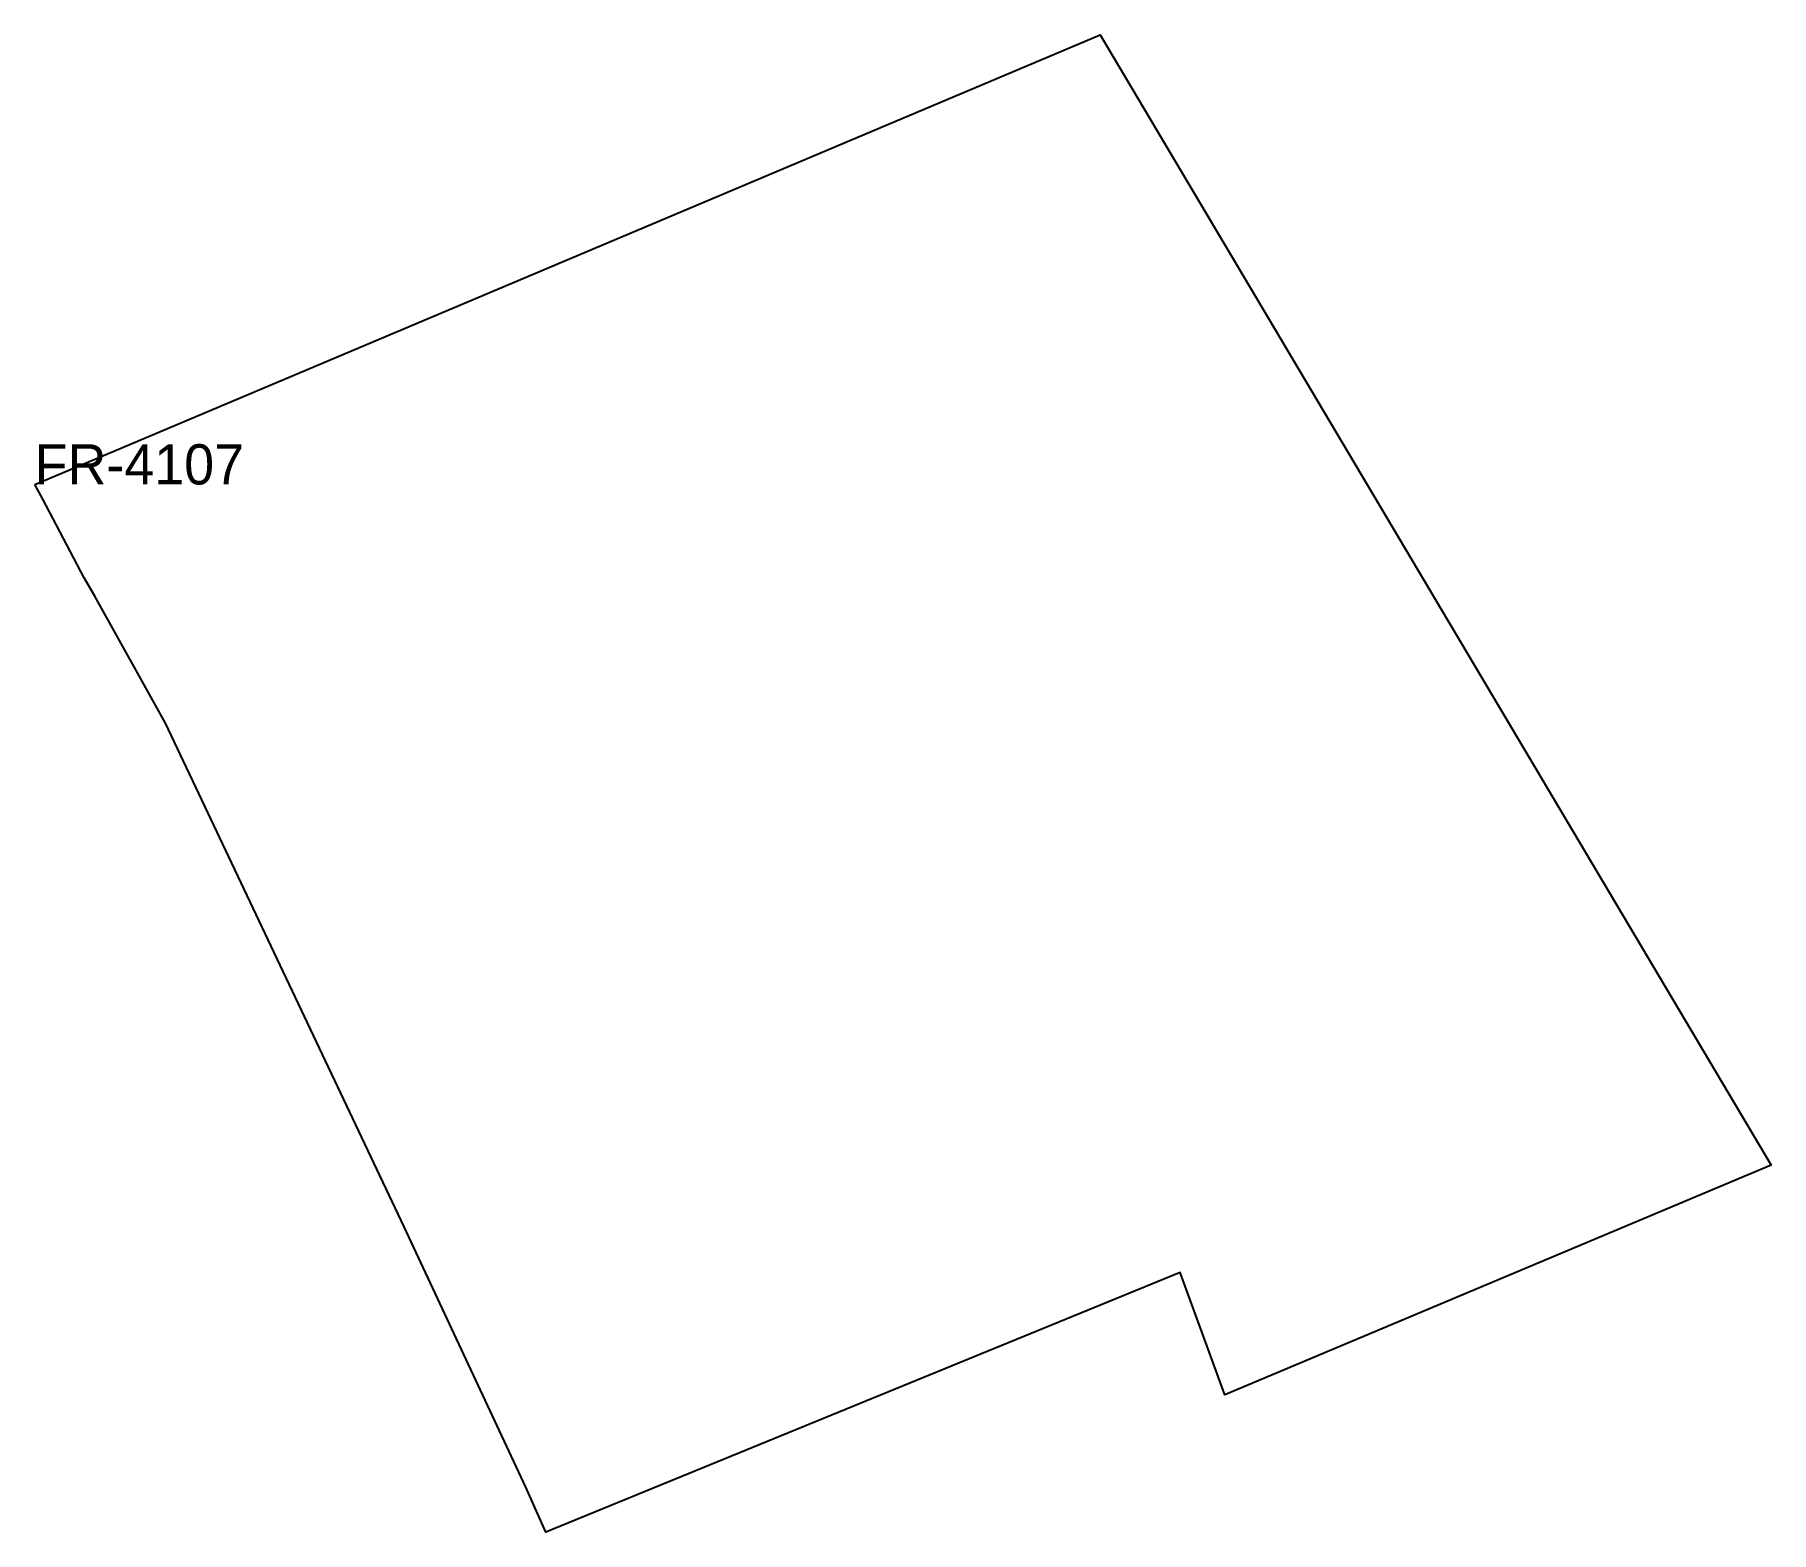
# Model space of a CAD drawing. Header units: metres. Extents: x 672940.9 to 673005.6, y 4210927.3 to 4210983.1.
import ezdxf

# ---------------------------------------------------------------- set-up
doc = ezdxf.new("R2010")
doc.units = ezdxf.units.M
doc.layers.add('RECINTOS_GML', color=1, linetype='Continuous')

msp = doc.modelspace()

# ---------------------------------------------------------------- linework, layer by layer
at = {"layer": 'RECINTOS_GML', "lineweight": 25}
msp.add_lwpolyline([(672940.877, 4210966.343), (672980.605, 4210983.109), (673005.192, 4210941.707), (673005.627, 4210940.973), (672985.254, 4210932.411), (672983.586, 4210936.966), (672959.94, 4210927.284), (672959.194, 4210928.96), (672954.648, 4210938.67), (672945.756, 4210957.444), (672943.114, 4210962.177), (672942.724, 4210962.858), (672941.18, 4210965.794), (672940.877, 4210966.343)], close=True, dxfattribs=at)

# ---------------------------------------------------------------- texts
at = {"layer": 'RECINTOS_GML'}
msp.add_text('FR-4107', height=1.5, dxfattribs=at).set_placement((672940.877, 4210966.343))

doc.saveas('drawing.dxf')
